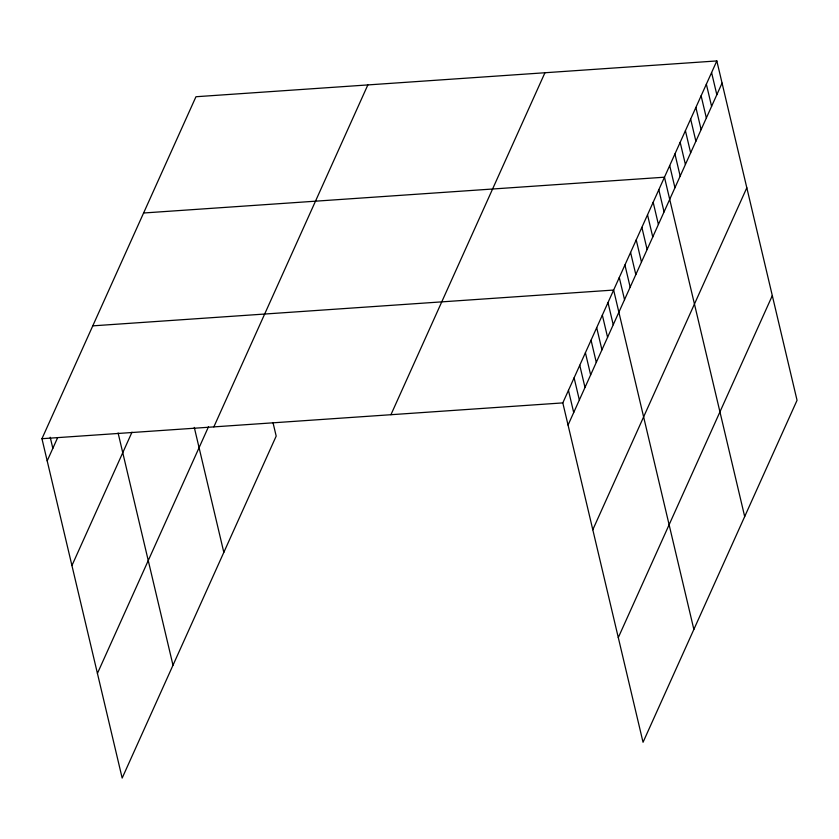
<?xml version="1.0" encoding="UTF-8"?>
<svg xmlns="http://www.w3.org/2000/svg" width="839" height="839" viewBox="0 0 839 839"><rect width="100%" height="100%" fill="white"/><g stroke="black" fill="none" stroke-linecap="round" stroke-linejoin="round"><path stroke-width="1.26" d="M272.979 422.552L276.188 436.102L122.169 778.068L41.95 438.703L195.959 96.737L716.831 60.932L797.05 400.297L643.041 742.263L562.812 402.898L716.831 60.932M47.194 460.873L57.461 438.073M71.934 565.549L131.996 432.179M97.429 673.392L208.502 426.768M213.84 426.894L367.849 84.917M390.932 414.718L544.941 72.752M568.055 425.069L722.064 83.103M592.795 529.745L746.815 187.779M618.291 637.588L772.31 295.622M143.595 213.001L664.467 177.197L744.686 516.562M92.772 325.857L613.634 290.053L693.863 629.418M41.95 438.703L562.812 402.898M711.587 72.563L716.831 94.734M706.354 84.183L711.598 106.354M701.121 95.814L706.354 117.984M695.877 107.444L701.121 129.615M690.644 119.065L695.888 141.235M685.411 130.695L690.654 152.866M680.177 142.326L685.411 164.486M674.934 153.946L680.177 176.117M669.7 165.577L674.944 187.747M658.814 189.74L664.058 211.91M653.172 202.283L658.405 224.453M647.519 214.815L652.763 236.986M641.877 227.359L647.121 249.529M636.224 239.891L641.468 262.062M630.582 252.434L635.826 274.605M624.929 264.977L630.173 287.148M619.287 277.51L624.531 299.68M607.992 302.585L613.236 324.756M602.35 315.128L607.583 337.299M596.697 327.671L601.941 349.842M591.055 340.204L596.288 362.375M585.402 352.747L590.646 374.918M579.759 365.28L584.993 387.45M574.107 377.823L579.35 399.993M568.464 390.366L573.698 412.536M194.281 427.397L223.824 552.366M118.1 432.997L172.991 665.222M50.214 437.245L52.836 448.33"/></g></svg>
